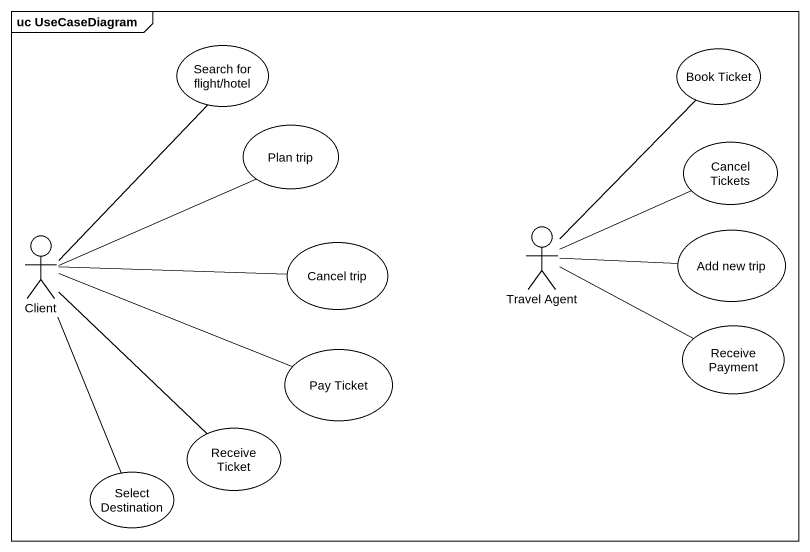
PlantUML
@startuml
mainframe uc UseCaseDiagram
usecase "Search for flight/hotel" as Search_for_flight_hotel
usecase "Book Ticket" as Book_Ticket
usecase "Plan trip" as Plan_trip
usecase "Cancel Tickets" as Cancel_Tickets
actor Client
actor "Travel Agent" as Travel_Agent
usecase "Add new trip" as Add_new_trip
usecase "Cancel trip" as Cancel_trip
usecase "Receive Payment" as Receive_Payment
usecase "Pay Ticket" as Pay_Ticket
usecase "Receive Ticket" as Receive_Ticket
usecase "Select Destination" as Select_Destination
Client -up- Search_for_flight_hotel
Client -right- Plan_trip
Client -right- Cancel_trip
Client -right- Pay_Ticket
Client -- Receive_Ticket
Client -- Select_Destination
Travel_Agent -up- Book_Ticket
Travel_Agent -right- Cancel_Tickets
Travel_Agent -right- Add_new_trip
Travel_Agent -right- Receive_Payment
@enduml
